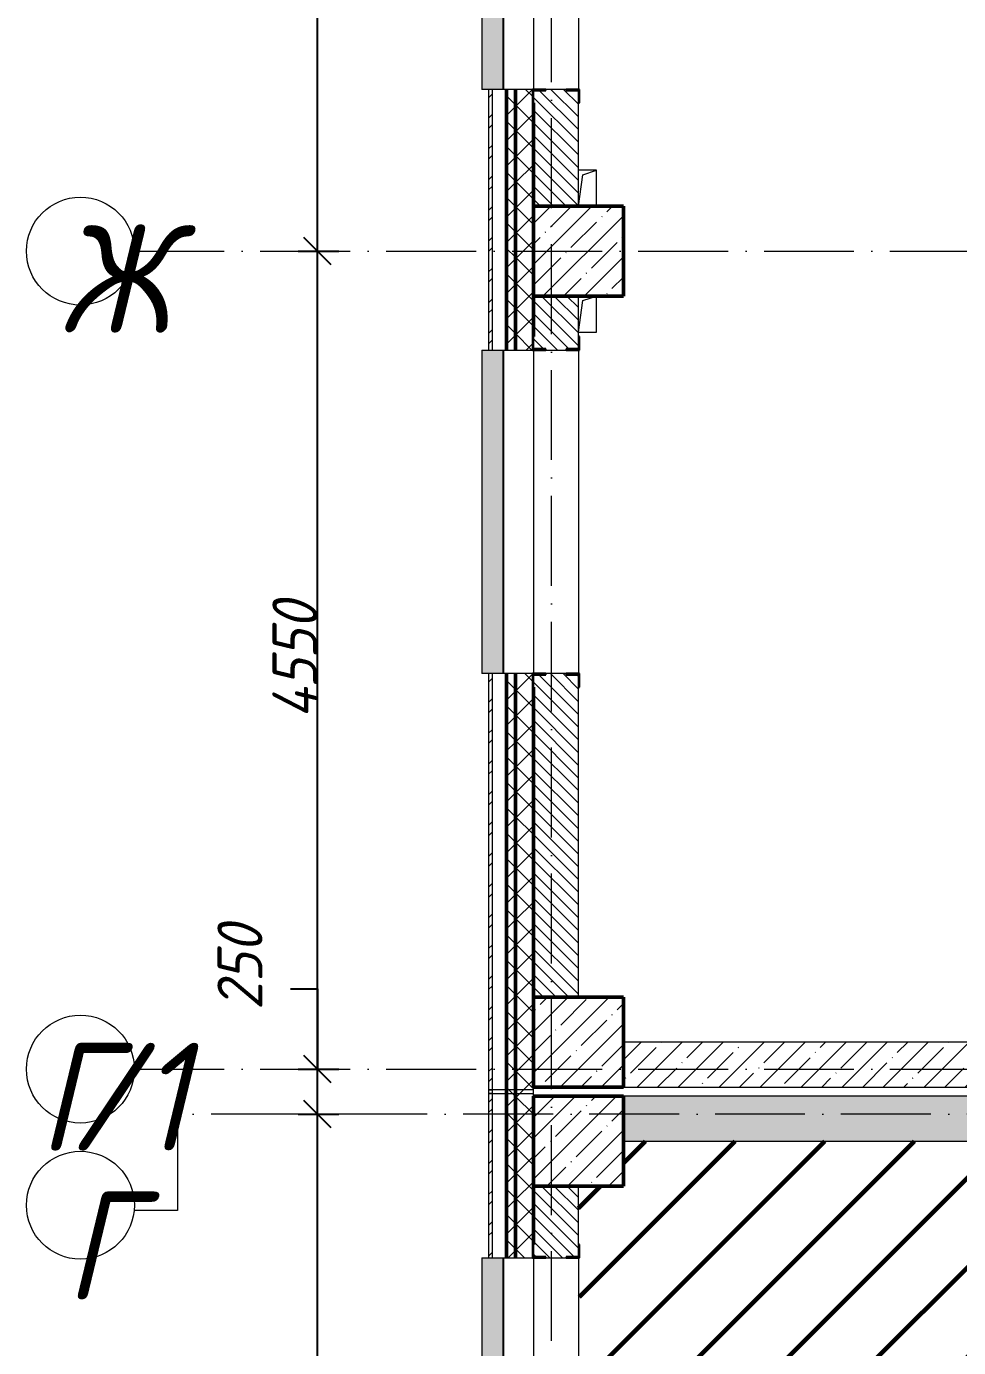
# Model space of a CAD drawing. Header units: millimetres. Extents: x -606178 to 312196, y -19338 to 632709.
# Drawn here: x -145984 to -140802, y 459877 to 467225 of the extents above; entities that cross this region are included whole.
import ezdxf

# ---------------------------------------------------------------- set-up
doc = ezdxf.new("R2010")
doc.units = ezdxf.units.MM
doc.linetypes.add('50_200_ШТРИХ_1Т_ш5_п1_п1_', pattern=[700, 500, -100, 0, -100])
for name, color, linetype, lineweight in [('6.4.1) Окр пт с инж. ПТ2.16', 3, 'Continuous', 60), ('A-____-____-DIMS', 7, 'Continuous', 9), ('A-GENM-____-MCUT', 7, 'Continuous', 25), ('A-GENM-____-OTLN', 7, 'Continuous', 9), ('A-GENM-____-OTLN-1', 7, 'Continuous', 25), ('A-GLAZ-____-OTLN', 7, 'Continuous', 9), ('A-WALL-____-MCUT-1', 7, 'Continuous', 9), ('A-WALL-____-MCUT-2', 7, 'Continuous', 50), ('A-WALL-____-MCUT-3', 7, 'Continuous', 9), ('A-WALL-____-OTLN', 7, 'Continuous', 9), ('A-WALL-____-PATT-1', 7, 'Continuous', 9), ('A-WALL-FNSH-MCUT-1', 7, 'Continuous', 9), ('S-COLS-____-MCUT', 7, 'Continuous', 50), ('S-COLS-____-OTLN', 7, 'Continuous', 9), ('S-GRID-____-IDEN', 7, 'Continuous', 9), ('S-GRID-____-OTLN', 7, 'Continuous', 9), ('S-GRID-____-OTLN-1', 7, '50_200_ШТРИХ_1Т_ш5_п1_п1_', 9)]:
    doc.layers.add(name, color=color, linetype=linetype, lineweight=lineweight)
doc.layers.add('A-GLAZ-____-OTLN-1', color=7, linetype='Continuous', lineweight=9, true_color=0xc0c0c0)
doc.styles.add('ISOCPEUR_I', font='isocpeui.ttf', dxfattribs={"width": 0.9, "height": 2.5})
doc.styles.add('ISOCPEUR_I_9', font='isocpeui.ttf', dxfattribs={"width": 0.9, "height": 250})
doc.dimstyles.new('ISO-2_5_0_9К_БОЛЬШОЙ_ОСИ', dxfattribs={"dimscale": 304.8, "dimtxt": 248.995294, "dimasz": 0.492126, "dimexe": 0.393701, "dimexo": 0, "dimgap": 0, "dimtad": 1, "dimdec": 0, "dimzin": 0, "dimdsep": 46, "dimtxsty": 'ISOCPEUR_I_9', "dimblk1": 'OBLIQUE', "dimblk2": 'OBLIQUE', "dimsah": 1, "dimcen": 0.09, "dimdle": 0.393701, "dimazin": 0, "dimtfac": 1, "dimtdec": 4, "dimtix": 1, "dimtmove": 0, "dimatfit": 3, "dimfxl": 1, "dimtvp": 1, "dimtolj": 1, "dimtzin": 0, "dimarcsym": 2})
doc.dimstyles.new('ISO-2_5_0_9К_БОЛЬШОЙ_ОСИ_1', dxfattribs={"dimscale": 304.8, "dimtxt": 248.995294, "dimasz": 0.492126, "dimexe": 0.393701, "dimexo": 0, "dimgap": 0, "dimtad": 1, "dimdec": 0, "dimzin": 0, "dimdsep": 46, "dimtxsty": 'ISOCPEUR_I_9', "dimblk1": 'OBLIQUE', "dimblk2": 'OBLIQUE', "dimsah": 1, "dimcen": 0.09, "dimdle": 0.393701, "dimazin": 0, "dimtfac": 1, "dimtdec": 4, "dimtix": 1, "dimtmove": 1, "dimatfit": 3, "dimfxl": 1, "dimtvp": 1, "dimtolj": 1, "dimtzin": 0, "dimarcsym": 2})
pattern_1 = [(135, (-140714.89, 451794.26), (-35.35534, -35.35534), [])]
pattern_2 = [(45, (-140714.89, 451794.26), (-70.71068, 70.71068), []), (135, (-140714.89, 451794.26), (-70.71068, -70.71068), [])]
pattern_3 = [(45, (-140714.89, 451794.26), (-114.0493, 114.0493), []), (45, (-140600.84, 451794.26), (-114.0493, 114.0493), [201.612, -40.322, 3.353, -36.97])]
pattern_4 = [(45, (-140714.89, 451794.26), (-85.5366, 85.5366), []), (45, (-140657.87, 451794.26), (-85.5366, 85.5366), [])]

# ---------------------------------------------------------------- blocks, each defined once
blk = doc.blocks.new('BSC_Колонна _Прямоугольная - 500х500-V47-АР1_План отверстий 3 этажа в осях 1-64_А-ГГ')
at = {"layer": 'S-COLS-____-OTLN'}
h = blk.add_hatch(dxfattribs=at)
h.set_pattern_fill('FP_84', color=256, style=0, pattern_type=2)
h.set_pattern_definition([(45, (2200, -9781.04), (-114.0493, 114.0493), []), (45, (2314.05, -9781.04), (-114.0493, 114.0493), [201.612, -40.322, 3.353, -36.97])])
h.paths.add_polyline_path([(-250, -250), (250, -250), (250, 250), (-250, 250)], flags=0)
at = {"layer": 'S-COLS-____-MCUT'}
for p, q in [((250, 250), (-250, 250)), ((-250, 250), (-250, -250)), ((250, -250), (250, 250)), ((-250, -250), (250, -250))]:
    blk.add_line(p, q, dxfattribs=at)
blk = doc.blocks.new('BSC_Колонна _Прямоугольная - 500х500-V119-АР1_План отверстий 3 этажа в осях 1-64_А-ГГ')
at = {"layer": 'S-COLS-____-OTLN'}
h = blk.add_hatch(dxfattribs=at)
h.set_pattern_fill('FP_142', color=256, style=0, pattern_type=2)
h.set_pattern_definition([(45, (2200, -14181.04), (-114.0493, 114.0493), []), (45, (2314.05, -14181.04), (-114.0493, 114.0493), [201.612, -40.322, 3.353, -36.97])])
h.paths.add_polyline_path([(-250, -250), (250, -250), (250, 250), (-250, 250)], flags=0)
at = {"layer": 'S-COLS-____-MCUT'}
for p, q in [((250, 250), (-250, 250)), ((-250, 250), (-250, -250)), ((250, -250), (250, 250)), ((-250, -250), (250, -250))]:
    blk.add_line(p, q, dxfattribs=at)
blk = doc.blocks.new('BSC_Колонна _Прямоугольная - 500х500-V156-АР1_План отверстий 3 этажа в осях 1-64_А-ГГ')
at = {"layer": 'S-COLS-____-OTLN'}
h = blk.add_hatch(dxfattribs=at)
h.set_pattern_fill('FP_179', color=256, style=0, pattern_type=2)
h.set_pattern_definition([(45, (2200, -9231.04), (-114.0493, 114.0493), []), (45, (2314.05, -9231.04), (-114.0493, 114.0493), [201.612, -40.322, 3.353, -36.97])])
h.paths.add_polyline_path([(-250, -250), (250, -250), (250, 250), (-250, 250), (-250, 103.3)], flags=0)
at = {"layer": 'S-COLS-____-MCUT'}
for p, q in [((250, 250), (-250, 250)), ((-250, 250), (-250, -250)), ((250, -250), (250, 250)), ((-250, -250), (250, -250))]:
    blk.add_line(p, q, dxfattribs=at)
blk = doc.blocks.new('Фахверк_СКБ_Уголок - 250_2700-27497298-АР1_План отверстий 3 этажа в осях 1-64_А-ГГ')
at = {"layer": 'A-GENM-____-MCUT'}
for p, q in [((200, 181), (125, 181)), ((125, 181), (125, 106)), ((131, 106), (131, 175)), ((131, 175), (200, 175)), ((200, 175), (200, 181)), ((125, 106), (131, 106)), ((131, -6), (125, -6)), ((125, -6), (125, -81)), ((131, -75), (131, -6)), ((125, -81), (200, -81)), ((200, -75), (131, -75)), ((200, -81), (200, -75))]:
    blk.add_line(p, q, dxfattribs=at)
blk = doc.blocks.new('Стены 5 - Стены 4-30145060-АР1_План отверстий 3 этажа в осях 1-64_А-ГГ')
at = {"layer": 'A-WALL-____-MCUT-3'}
for p, q in [((-1843.5, 41030.2), (-1843.5, 41010.2)), ((-1593.5, 41030.2), (-1843.5, 41030.2)), ((-1843.5, 41010.2), (-1593.5, 41010.2)), ((-1593.5, 41010.2), (-1593.5, 41030.2))]:
    blk.add_line(p, q, dxfattribs=at)
blk = doc.blocks.new('AR_Отверстие прямоугольное _в плите_ - AR_Отверстие прямоугольное _в плите_-V174-АР1_План отверстий 3 этажа в осях 1-64_А-ГГ')
at = {"layer": 'A-GENM-____-OTLN'}
for p, q in [((-50, -100), (-25, 75)), ((-25, 75), (50, 100)), ((50, -100), (50, 100)), ((-50, -100), (50, -100))]:
    blk.add_line(p, q, dxfattribs=at)
blk = doc.blocks.new('AR_Отверстие прямоугольное _в плите_ - AR_Отверстие прямоугольное _в плите_-V175-АР1_План отверстий 3 этажа в осях 1-64_А-ГГ')
at = {"layer": 'A-GENM-____-OTLN'}
for p, q in [((50, 100), (-50, 100)), ((-50, -100), (-25, 75)), ((-25, 75), (50, 100)), ((50, -100), (50, 100))]:
    blk.add_line(p, q, dxfattribs=at)
blk = doc.blocks.new('Отлив_СКБ - Отлив витража_120_НВФ-V216-АР1_План отверстий 3 этажа в осях 1-64_А-ГГ')
at = {"layer": 'A-GLAZ-____-OTLN-1'}
for points in [[(0, 2), (1800, 2), (1800, 120), (0, 120), (0, 63)], [(0, 0), (1800, 0), (1800, 2), (0, 2)]]:
    blk.add_hatch(color=256, dxfattribs=at).paths.add_polyline_path(points, flags=0)
at = {"layer": 'A-GLAZ-____-OTLN'}
for p, q in [((0, 83), (0, 120)), ((1800, 120), (0, 120)), ((1800, 120), (1800, 83)), ((0, 2), (1800, 2)), ((1800, 0), (0, 0))]:
    blk.add_line(p, q, dxfattribs=at)
blk = doc.blocks.new('Ось сетки - Круг_Ø6_00__ISO-2_5_0_9K_-25732049-АР1_План отверстий 1 этажа в осях 1-64_А-ГГ')
at = {"layer": 'S-GRID-____-IDEN'}
blk.add_circle((0, 0), 3, dxfattribs=at)
blk = doc.blocks.new('_Oblique')
at = {"color": 0, "linetype": 'ByBlock', "lineweight": -2}
blk.add_line((-0.5, -0.5), (0.5, 0.5), dxfattribs=at)
blk = doc.blocks.new('*D5020')
at = {"layer": 'A-____-____-DIMS', "color": 0, "lineweight": -2, "transparency": 16777216}
for p, q in [((-144366.3, 457655.3), (-144366.3, 461295.3)), ((-144472.4, 461175.3), (-144246.3, 461175.3)), ((-144472.4, 457775.3), (-144246.3, 457775.3))]:
    blk.add_line(p, q, dxfattribs=at)
at = {"layer": 'Defpoints', "color": 0, "transparency": 16777216}
for p in [(-144472.4, 461175.3), (-144366.3, 461175.3), (-144472.4, 457775.3)]:
    blk.add_point(p, dxfattribs=at)
at = {"layer": 'A-____-____-DIMS', "color": 0, "lineweight": -2, "transparency": 16777216, "xscale": 150, "yscale": 150, "zscale": 150}
for p, rotation in [((-144366.3, 461175.3), 90), ((-144366.3, 457775.3), 270)]:
    blk.add_blockref('_Oblique', p, dxfattribs=dict(at, rotation=rotation))
at = {"layer": 'A-____-____-DIMS', "color": 0, "transparency": 16777216, "insert": (-144491.3, 459475.3), "char_height": 250, "width": 781.462, "attachment_point": 5, "rotation": 90, "style": 'ISOCPEUR_I_9'}
blk.add_mtext('\\A1;3400', dxfattribs=at)
blk = doc.blocks.new('*D5043')
at = {"layer": 'A-____-____-DIMS', "color": 0, "lineweight": -2, "transparency": 16777216}
for p, q in [((-144516.3, 461872.2), (-144366.3, 461872.2)), ((-144366.3, 461872.2), (-144366.3, 461425.3)), ((-144366.3, 461055.3), (-144366.3, 461545.3)), ((-144472.4, 461425.3), (-144246.3, 461425.3)), ((-144472.4, 461175.3), (-144246.3, 461175.3))]:
    blk.add_line(p, q, dxfattribs=at)
at = {"layer": 'Defpoints', "color": 0, "transparency": 16777216}
for p in [(-144472.4, 461425.3), (-144366.3, 461425.3), (-144472.4, 461175.3)]:
    blk.add_point(p, dxfattribs=at)
at = {"layer": 'A-____-____-DIMS', "color": 0, "lineweight": -2, "transparency": 16777216, "xscale": 150, "yscale": 150, "zscale": 150}
for p, rotation in [((-144366.3, 461425.3), 90), ((-144366.3, 461175.3), 270)]:
    blk.add_blockref('_Oblique', p, dxfattribs=dict(at, rotation=rotation))
at = {"layer": 'A-____-____-DIMS', "color": 0, "transparency": 16777216, "insert": (-144921.9, 461754.4), "char_height": 250, "width": 568.858, "attachment_point": 1, "rotation": 90, "line_spacing_factor": 1.149209, "style": 'ISOCPEUR_I_9'}
blk.add_mtext('\\A1;250', dxfattribs=at)
blk = doc.blocks.new('*D5044')
at = {"layer": 'A-____-____-DIMS', "color": 0, "lineweight": -2, "transparency": 16777216}
for p, q in [((-144366.3, 461305.3), (-144366.3, 466095.3)), ((-144472.4, 465975.3), (-144246.3, 465975.3)), ((-144472.4, 461425.3), (-144246.3, 461425.3))]:
    blk.add_line(p, q, dxfattribs=at)
at = {"layer": 'Defpoints', "color": 0, "transparency": 16777216}
for p in [(-144472.4, 465975.3), (-144366.3, 465975.3), (-144472.4, 461425.3)]:
    blk.add_point(p, dxfattribs=at)
at = {"layer": 'A-____-____-DIMS', "color": 0, "lineweight": -2, "transparency": 16777216, "xscale": 150, "yscale": 150, "zscale": 150}
for p, rotation in [((-144366.3, 465975.3), 90), ((-144366.3, 461425.3), 270)]:
    blk.add_blockref('_Oblique', p, dxfattribs=dict(at, rotation=rotation))
at = {"layer": 'A-____-____-DIMS', "color": 0, "transparency": 16777216, "insert": (-144491.3, 463700.3), "char_height": 250, "width": 781.462, "attachment_point": 5, "rotation": 90, "style": 'ISOCPEUR_I_9'}
blk.add_mtext('\\A1;4550', dxfattribs=at)
blk = doc.blocks.new('*D5045')
at = {"layer": 'A-____-____-DIMS', "color": 0, "lineweight": -2, "transparency": 16777216}
for p, q in [((-144366.3, 465855.3), (-144366.3, 469395.3)), ((-144472.4, 469275.3), (-144246.3, 469275.3)), ((-144472.4, 465975.3), (-144246.3, 465975.3))]:
    blk.add_line(p, q, dxfattribs=at)
at = {"layer": 'Defpoints', "color": 0, "transparency": 16777216}
for p in [(-144472.4, 469275.3), (-144366.3, 469275.3), (-144472.4, 465975.3)]:
    blk.add_point(p, dxfattribs=at)
at = {"layer": 'A-____-____-DIMS', "color": 0, "lineweight": -2, "transparency": 16777216, "xscale": 150, "yscale": 150, "zscale": 150}
for p, rotation in [((-144366.3, 469275.3), 90), ((-144366.3, 465975.3), 270)]:
    blk.add_blockref('_Oblique', p, dxfattribs=dict(at, rotation=rotation))
at = {"layer": 'A-____-____-DIMS', "color": 0, "transparency": 16777216, "insert": (-144491.3, 467625.3), "char_height": 250, "width": 758.478, "attachment_point": 5, "rotation": 90, "style": 'ISOCPEUR_I_9'}
blk.add_mtext('\\A1;3300', dxfattribs=at)

msp = doc.modelspace()

# ---------------------------------------------------------------- hatches: boundary and pattern name
at = {"layer": '6.4.1) Окр пт с инж. ПТ2.16'}
h = msp.add_hatch(dxfattribs=at)
h.set_pattern_fill('ANSI31', color=256, scale=111)
h.paths.add_polyline_path([(-102414.891, 460775.3011), (-102914.891, 460775.3011), (-102914.891, 461025.3011), (-104714.891, 461025.3011), (-104714.891, 461019.3011), (-104789.891, 461019.3011), (-105214.891, 461023.3811), (-105214.891, 460925.3011), (-105414.891, 460925.3011), (-105414.891, 460775.3011), (-105914.891, 460775.3011), (-105914.891, 461025.3011), (-107714.891, 461025.3011), (-107714.891, 461019.3011), (-107789.891, 461019.3011), (-108839.891, 461025.3011), (-108839.891, 461019.3011), (-108914.891, 461019.3011), (-110714.891, 461025.3011), (-110714.891, 461019.3011), (-110789.891, 461019.3011), (-111414.891, 461025.3011), (-111414.891, 460775.3011), (-111914.891, 460775.3011), (-111914.891, 461025.3011), (-113714.891, 461025.3011), (-113714.891, 461019.3011), (-113789.891, 461019.3011), (-114214.891, 461023.3811), (-114214.891, 460925.3011), (-114414.891, 460925.3011), (-114414.891, 460775.3011), (-114914.891, 460775.3011), (-114914.891, 461025.3011), (-121964.891, 461025.3011), (-123114.891, 461025.3011), (-123114.891, 461275.3011), (-125679.3407, 461275.3011, -0.683488624), (-125772.5126, 461275.3011), (-131114.891, 461275.3011), (-131114.891, 461025.3011), (-135114.891, 461025.3011), (-142664.891, 461025.3011), (-142664.891, 460775.3011), (-142914.891, 460775.3011), (-142914.891, 460450.3011), (-142908.891, 460450.3011), (-142908.891, 460375.3011), (-142914.891, 458575.3011), (-142908.891, 458575.3011), (-142908.891, 458500.3011), (-142911.691, 458325.3011), (-142814.891, 458325.3011), (-142814.891, 458125.3011), (-142664.891, 458125.3011), (-142664.891, 457875.3011), (-134889.891, 457875.3011), (-134889.891, 457881.3011), (-134814.891, 457881.3011), (-133664.891, 457881.2181), (-133664.891, 457881.3011), (-133589.891, 457881.3011), (-132139.891, 457881.1949), (-132139.891, 457881.3011), (-132064.891, 457881.3011), (-130914.891, 457881.2153), (-130914.891, 457881.3011), (-130839.891, 457881.3011), (-129789.891, 457881.2215), (-129789.891, 457881.3011), (-129714.891, 457881.3011), (-128714.891, 457881.2242), (-128714.891, 457881.3011), (-128639.891, 457881.3011), (-128039.891, 457881.2543), (-128039.891, 457881.3011), (-127964.891, 457881.3011), (-126814.891, 457881.2106), (-126814.891, 457881.3011), (-126739.891, 457881.3011), (-121714.891, 457880.8993), (-121714.891, 457881.3011), (-121639.891, 457881.3011), (-117089.891, 457880.9107), (-117089.891, 457881.3011), (-117014.891, 457881.3011), (-115314.891, 457881.1449), (-115314.891, 457881.3011), (-115239.891, 457881.3011), (-111389.891, 457880.9375), (-111389.891, 457881.3011), (-111236.891, 457881.3011), (-111224.891, 457875.3011), (-110824.891, 457875.3011), (-110614.891, 457875.3011), (-110614.891, 457881.3011), (-110539.891, 457881.3011), (-110389.891, 457881.2858), (-110389.891, 457881.3011), (-110314.891, 457881.3011), (-109614.891, 457881.2295), (-109614.891, 457881.3011), (-109539.891, 457881.3011), (-107739.891, 457881.1144), (-107739.891, 457881.3011), (-107664.891, 457881.3011), (-106514.891, 457881.1778), (-106514.891, 457881.3011), (-106439.891, 457881.3011), (-102414.891, 457880.8598)])
h.paths.add_polyline_path([(-68864.891, 460775.3011), (-69364.891, 460775.3011), (-69364.891, 461025.3011), (-71864.891, 461025.3011), (-71864.891, 460775.3011), (-72364.891, 460775.3011), (-72364.891, 460925.3011), (-72564.891, 460925.3011), (-72539.891, 461000.3011), (-72364.891, 461025.3011), (-72364.891, 461275.3011), (-72708.891, 461275.3011), (-72708.891, 461206.3011), (-72714.891, 461094.3011), (-72714.891, 461275.3011), (-77864.891, 461275.3011), (-77864.891, 460996.7297), (-77664.891, 461025.3011), (-77664.891, 460925.3011), (-77864.891, 460925.3011), (-77864.891, 460775.3011), (-78364.891, 460775.3011), (-78364.891, 460925.3011), (-78564.891, 460925.3011), (-78564.891, 461025.3011), (-80514.891, 461025.3011), (-80514.891, 461019.3011), (-80589.891, 461019.3011), (-80864.891, 461025.3011), (-80864.891, 460775.3011), (-81364.891, 460775.3011), (-81364.891, 461025.3011), (-81639.891, 461025.3011), (-81639.891, 461019.3011), (-81714.891, 461019.3011), (-81714.891, 461025.3011), (-83514.891, 461025.3011), (-83514.891, 461019.3011), (-83589.891, 461019.3011), (-84639.891, 461025.3011), (-84639.891, 461019.3011), (-84714.891, 461019.3011), (-86514.891, 461025.3011), (-86514.891, 461019.3011), (-86664.891, 461019.3011), (-86664.891, 460925.3011), (-86864.891, 460925.3011), (-86864.891, 460775.3011), (-87364.891, 460775.3011), (-87364.891, 460925.3011), (-87564.891, 460925.3011), (-87539.891, 461000.3011), (-87364.891, 461025.3011), (-87364.891, 461275.3011), (-87708.891, 461275.3011), (-87708.891, 461206.3011), (-87714.891, 461094.3011), (-87714.891, 461275.3011), (-89514.891, 461275.3011), (-89514.891, 461206.3011), (-89514.891, 461094.3011), (-89514.891, 461019.3011), (-89589.891, 461019.3011), (-89864.891, 461025.3011), (-89864.891, 460775.3011), (-90364.891, 460775.3011), (-90364.891, 460925.3011), (-90564.891, 460925.3011), (-90539.891, 461000.3011), (-90364.891, 461025.3011), (-90364.891, 461275.3011), (-90708.891, 461275.3011), (-90708.891, 461206.3011), (-90714.891, 461094.3011), (-90714.891, 461275.3011), (-92514.891, 461275.3011), (-92514.891, 461206.3011), (-92514.891, 461094.3011), (-92514.891, 461019.3011), (-92589.891, 461019.3011), (-93639.891, 461025.3011), (-93639.891, 461019.3011), (-93714.891, 461019.3011), (-93714.891, 461025.3011), (-95514.891, 461025.3011), (-95514.891, 461019.3011), (-95664.891, 461019.3011), (-95664.891, 460925.3011), (-95864.891, 460925.3011), (-95864.891, 460775.3011), (-96364.891, 460775.3011), (-96364.891, 460925.3011), (-96564.891, 460925.3011), (-96539.891, 461000.3011), (-96364.891, 461025.3011), (-96364.891, 461275.3011), (-96708.891, 461275.3011), (-96708.891, 461206.3011), (-96714.891, 461094.3011), (-96714.891, 461275.3011), (-98514.891, 461275.3011), (-98514.891, 461206.3011), (-98514.891, 461094.3011), (-98514.891, 461019.3011), (-98589.891, 461019.3011), (-98864.891, 461025.3011), (-98864.891, 460775.3011), (-99364.891, 460775.3011), (-99364.891, 460925.3011), (-99564.891, 460925.3011), (-99539.891, 461000.3011), (-99364.891, 461025.3011), (-99364.891, 461275.3011), (-99708.891, 461275.3011), (-99708.891, 461206.3011), (-99714.891, 461094.3011), (-99714.891, 461275.3011), (-101514.891, 461275.3011), (-101514.891, 461206.3011), (-101514.891, 461094.3011), (-101514.891, 461019.3011), (-101589.891, 461019.3011), (-101864.891, 461025.3011), (-101864.891, 460775.3011), (-102364.891, 460775.3011), (-102364.891, 457875.3011), (-98339.891, 457875.3011), (-98339.891, 457881.3011), (-98264.891, 457881.3011), (-96564.891, 457881.082), (-96564.891, 457881.3011), (-96489.891, 457881.3011), (-95164.891, 457881.1236), (-95164.891, 457881.3011), (-95089.891, 457881.3011), (-94989.891, 457881.2873), (-94989.891, 457881.3011), (-94914.891, 457881.3011), (-93114.891, 457881.0511), (-93114.891, 457881.3011), (-93039.891, 457881.3011), (-86539.891, 457880.3574), (-86539.891, 457881.3011), (-86464.891, 457881.3011), (-84764.891, 457881.0076), (-84764.891, 457881.3011), (-84689.891, 457881.3011), (-84039.891, 457881.1829), (-84039.891, 457881.3011), (-83964.891, 457881.3011), (-83064.891, 457881.1337), (-83064.891, 457881.3011), (-82989.891, 457881.3011), (-77539.891, 457880.2556), (-77539.891, 457881.3011), (-77464.891, 457881.3011), (-75764.891, 457880.905), (-75764.891, 457881.3011), (-75689.891, 457881.3011), (-71739.891, 457880.3126), (-71739.891, 457881.3011), (-71664.891, 457881.3011), (-70764.891, 457881.0305), (-70764.891, 457881.3011), (-70689.891, 457881.3011), (-68864.891, 457880.7241)])
h.paths.add_polyline_path([(-99708.891, 461025.3011), (-99639.891, 461025.3011), (-99639.891, 461019.3011), (-99708.891, 461019.3011)], flags=16)
h.paths.add_polyline_path([(-96708.891, 461025.3011), (-96639.891, 461025.3011), (-96639.891, 461019.3011), (-96708.891, 461019.3011)], flags=16)
h.paths.add_polyline_path([(-90708.891, 461025.3011), (-90639.891, 461025.3011), (-90639.891, 461019.3011), (-90708.891, 461019.3011)], flags=16)
h.paths.add_polyline_path([(-87708.891, 461025.3011), (-87639.891, 461025.3011), (-87639.891, 461019.3011), (-87708.891, 461019.3011)], flags=16)
h.paths.add_polyline_path([(-72708.891, 461025.3011), (-72639.891, 461025.3011), (-72639.891, 461019.3011), (-72708.891, 461019.3011)], flags=16)
h.paths.add_polyline_path([(-51664.891, 460775.3011), (-53919.891, 460775.3011), (-53919.891, 460769.3011), (-53994.891, 460769.3011), (-53994.891, 460775.3011), (-55144.891, 460775.3011), (-55144.891, 460769.3011), (-55219.891, 460769.3011), (-60489.891, 460775.3011), (-60489.891, 460769.3011), (-60564.891, 460769.3011), (-61714.891, 460775.3011), (-61714.891, 460769.3011), (-61789.891, 460769.3011), (-62714.891, 460775.3011), (-63214.891, 460775.3011), (-64289.891, 460775.3011), (-64289.891, 460769.3011), (-64364.891, 460769.3011), (-64364.891, 460775.3011), (-65514.891, 460775.3011), (-65514.891, 460769.3011), (-65589.891, 460769.3011), (-65714.891, 460775.3011), (-66214.891, 460775.3011), (-66214.891, 461025.3011), (-68314.891, 461025.3011), (-68314.891, 460775.3011), (-68814.891, 460775.3011), (-68814.891, 457875.3011), (-68314.891, 457875.3011), (-67989.891, 457875.3011), (-67989.891, 457881.3011), (-67914.891, 457881.3011), (-66214.891, 457880.6715), (-66214.891, 457881.3011), (-66139.891, 457881.3011), (-62489.891, 457879.7829), (-62489.891, 457881.3011), (-62414.891, 457881.3011), (-61714.891, 457880.9086), (-61714.891, 457881.3011), (-61639.891, 457881.3011), (-61489.891, 457881.2104), (-61489.891, 457881.3011), (-61414.891, 457881.3011), (-60714.891, 457880.8681), (-60714.891, 457881.3011), (-60639.891, 457881.3011), (-60489.891, 457881.2003), (-60489.891, 457881.3011), (-60414.891, 457881.3011), (-51714.891, 457875.3011), (-51664.891, 457875.3011), (-51664.891, 458575.3011)])
at = {"layer": 'A-WALL-____-PATT-1'}
h = msp.add_hatch(dxfattribs=at)
h.set_pattern_fill('FP_3', color=256, style=0, pattern_type=2)
h.set_pattern_definition(pattern_4)
h.paths.add_polyline_path([(-143394.891, 461310.3011), (-143394.891, 463625.3011), (-143414.891, 463625.3011), (-143414.891, 461310.3011)], flags=0)
h.paths.add_polyline_path([(-143414.891, 465425.3011), (-143394.891, 465425.3011), (-143394.891, 466875.3011), (-143414.891, 466875.3011), (-143414.891, 466288.7985)], flags=0)
h.paths.add_polyline_path([(-143414.891, 468675.3011), (-143394.891, 468675.3011), (-143394.891, 469875.3011), (-143414.891, 469875.3011), (-143414.891, 469728.92)], flags=0)
h.paths.add_polyline_path([(-143394.891, 471675.3011), (-143394.891, 472875.3011), (-143414.891, 472875.3011), (-143414.891, 471675.3011)], flags=0)
h.paths.add_polyline_path([(-143394.891, 474675.3011), (-143394.891, 475875.3116), (-143414.891, 475875.3116), (-143414.891, 474675.3011)], flags=0)
h = msp.add_hatch(dxfattribs=at)
h.set_pattern_fill('FP_1', color=256, style=0, pattern_type=2)
h.set_pattern_definition(pattern_2)
h.paths.add_polyline_path([(-143264.891, 461310.3011), (-143264.891, 463625.3011), (-143314.891, 463625.3011), (-143314.891, 461310.3011)], flags=0)
h.paths.add_polyline_path([(-143314.891, 465425.3011), (-143264.891, 465425.3011), (-143264.891, 466875.3011), (-143314.891, 466875.3011), (-143314.891, 466288.7985)], flags=0)
h.paths.add_polyline_path([(-143264.891, 468675.3011), (-143264.891, 469875.3011), (-143314.891, 469875.3011), (-143314.891, 468675.3011)], flags=0)
h.paths.add_polyline_path([(-143264.891, 471675.3011), (-143264.891, 472875.3011), (-143314.891, 472875.3011), (-143314.891, 471675.3011)], flags=0)
h.paths.add_polyline_path([(-143264.891, 474675.3011), (-143264.891, 475875.3116), (-143314.891, 475875.3116), (-143314.891, 474675.3011)], flags=0)
h = msp.add_hatch(dxfattribs=at)
h.set_pattern_fill('FP_1', color=256, style=0, pattern_type=2)
h.set_pattern_definition(pattern_2)
h.paths.add_polyline_path([(-143264.891, 461310.3011), (-143164.891, 461310.3011), (-143164.891, 463550.3011), (-143170.891, 463550.3011), (-143170.891, 463625.3011), (-143264.891, 463625.3011), (-143264.891, 461325.3011)], flags=0)
h.paths.add_polyline_path([(-143170.891, 465425.3011), (-143170.891, 465500.3011), (-143164.891, 465500.3011), (-143164.891, 466800.3011), (-143170.891, 466800.3011), (-143170.891, 466875.3011), (-143264.891, 466875.3011), (-143264.891, 465425.3011)], flags=0)
h.paths.add_polyline_path([(-143170.891, 468675.3011), (-143170.891, 468750.3011), (-143164.891, 468750.3011), (-143164.891, 469800.3011), (-143170.891, 469800.3011), (-143170.891, 469875.3011), (-143264.891, 469875.3011), (-143264.891, 468675.3011)], flags=0)
h.paths.add_polyline_path([(-143170.891, 471675.3011), (-143170.891, 471750.3011), (-143164.891, 471750.3011), (-143164.891, 472800.3011), (-143170.891, 472800.3011), (-143170.891, 472875.3011), (-143264.891, 472875.3011), (-143264.891, 471675.3011)], flags=0)
h.paths.add_polyline_path([(-143170.891, 474675.3011), (-143170.891, 474750.3011), (-143164.891, 474750.3011), (-143164.891, 475800.3011), (-143170.891, 475800.3011), (-143170.891, 475875.3011), (-143264.891, 475875.3011), (-143264.891, 474675.3011)], flags=0)
h = msp.add_hatch(dxfattribs=at)
h.set_pattern_fill('FP_6', color=256, style=0, pattern_type=2)
h.set_pattern_definition(pattern_1)
h.paths.add_polyline_path([(-143164.891, 466225.3011), (-142914.891, 466225.3011), (-142914.891, 466869.3011), (-142983.891, 466869.3011), (-142983.891, 466875.3011), (-143095.891, 466875.3011), (-143095.891, 466869.3011), (-143164.891, 466869.3011), (-143164.891, 466288.7985)], flags=0)
h.paths.add_polyline_path([(-142983.891, 468675.3011), (-142983.891, 468681.3011), (-142914.891, 468681.3011), (-142914.891, 469025.3011), (-143164.891, 469025.3011), (-143164.891, 468681.3011), (-143095.891, 468681.3011), (-143095.891, 468675.3011)], flags=0)
h = msp.add_hatch(dxfattribs=at)
h.set_pattern_fill('FP_6', color=256, style=0, pattern_type=2)
h.set_pattern_definition(pattern_1)
h.paths.add_polyline_path([(-143164.891, 461825.3011), (-142914.891, 461825.3011), (-142915.7243, 463619.3011), (-142983.891, 463619.3011), (-142983.891, 463625.3011), (-143095.891, 463625.3011), (-143095.891, 463619.3011), (-143164.891, 463619.3011), (-143164.891, 462848.677)], flags=0)
h.paths.add_polyline_path([(-142983.891, 465425.3011), (-142983.891, 465431.3011), (-142914.891, 465431.3011), (-142914.891, 465725.3011), (-143164.891, 465725.3011), (-143164.891, 465431.3011), (-143095.891, 465431.3011), (-143095.891, 465425.3011)], flags=0)
h = msp.add_hatch(dxfattribs=at)
h.set_pattern_fill('FP_38', color=256, style=0, pattern_type=2)
h.set_pattern_definition(pattern_3)
h.paths.add_polyline_path([(-135614.891, 461325.3011), (-135614.891, 461575.3011), (-142664.891, 461575.3011), (-142664.891, 461325.3011), (-137193.6393, 461325.3011)], flags=0)
h = msp.add_hatch(dxfattribs=at)
h.set_pattern_fill('FP_3', color=256, style=0, pattern_type=2)
h.set_pattern_definition(pattern_4)
h.paths.add_polyline_path([(-143414.891, 449625.3011), (-143394.891, 449625.3011), (-143394.891, 454025.3011), (-143414.891, 454025.3011), (-143414.891, 452528.3124)], flags=0)
h.paths.add_polyline_path([(-143414.891, 455825.3011), (-143394.891, 455825.3011), (-143394.891, 458575.3011), (-143414.891, 458575.3011), (-143414.891, 455968.434)], flags=0)
h.paths.add_polyline_path([(-143394.891, 460375.3011), (-143394.891, 461290.3011), (-143414.891, 461290.3011), (-143414.891, 460375.3011)], flags=0)
h = msp.add_hatch(dxfattribs=at)
h.set_pattern_fill('FP_1', color=256, style=0, pattern_type=2)
h.set_pattern_definition(pattern_2)
h.paths.add_polyline_path([(-143314.891, 449725.3011), (-143264.891, 449725.3011), (-143264.891, 454025.3011), (-143314.891, 454025.3011), (-143314.891, 452528.3124)], flags=0)
h.paths.add_polyline_path([(-143264.891, 455825.3011), (-143264.891, 458575.3011), (-143314.891, 458575.3011), (-143314.891, 455825.3011)], flags=0)
h.paths.add_polyline_path([(-143314.891, 460375.3011), (-143264.891, 460375.3011), (-143264.891, 461310.3011), (-143314.891, 461310.3011), (-143314.891, 461128.6162)], flags=0)
h = msp.add_hatch(dxfattribs=at)
h.set_pattern_fill('FP_1', color=256, style=0, pattern_type=2)
h.set_pattern_definition(pattern_2)
h.paths.add_polyline_path([(-143264.891, 449775.3011), (-143164.891, 449775.3011), (-143164.891, 454025.3011), (-143264.891, 454025.3011), (-143264.891, 452528.3124)], flags=0)
h.paths.add_polyline_path([(-143164.891, 455825.3011), (-143164.891, 458500.3011), (-143170.891, 458500.3011), (-143170.891, 458575.3011), (-143264.891, 458575.3011), (-143264.891, 455825.3011)], flags=0)
h.paths.add_polyline_path([(-143170.891, 460375.3011), (-143170.891, 460450.3011), (-143164.891, 460450.3011), (-143164.891, 461310.3011), (-143264.891, 461310.3011), (-143264.891, 460375.3011)], flags=0)
h = msp.add_hatch(dxfattribs=at)
h.set_pattern_fill('FP_38', color=256, style=0, pattern_type=2)
h.set_pattern_definition(pattern_3)
h.paths.add_polyline_path([(-117751.5321, 461025.3011), (-117164.891, 461025.3011), (-117164.891, 461275.3011), (-121964.891, 461275.3011), (-121964.891, 461025.3011), (-119518.9964, 461025.3011)], flags=0)
h.paths.add_polyline_path([(-123114.891, 461025.3011), (-123114.891, 461275.3011), (-131114.891, 461275.3011), (-131114.891, 461025.3011), (-127509.5626, 461025.3011), (-127509.5626, 461071.0505), (-127422.826, 461071.0505), (-127422.826, 461025.3011), (-124821.3893, 461025.3011)], flags=0)
h.paths.add_polyline_path([(-135114.891, 461025.3011), (-135114.891, 461275.3011), (-142664.891, 461275.3011), (-142664.891, 461025.3011), (-135426.175, 461025.3011)], flags=0)
h = msp.add_hatch(dxfattribs=at)
h.set_pattern_fill('FP_6', color=256, style=0, pattern_type=2)
h.set_pattern_definition(pattern_1)
h.paths.add_polyline_path([(-143095.891, 458125.3011), (-142914.891, 458125.3011), (-142914.891, 458569.3011), (-142983.891, 458569.3011), (-142983.891, 458575.3011), (-143095.891, 458575.3011), (-143095.891, 458569.3011), (-143164.891, 458569.3011), (-143164.891, 458125.3011)], flags=0)
h.paths.add_polyline_path([(-142983.891, 460375.3011), (-142983.891, 460381.3011), (-142914.891, 460381.3011), (-142914.891, 460775.3011), (-143164.891, 460775.3011), (-143164.891, 460381.3011), (-143095.891, 460381.3011), (-143095.891, 460375.3011)], flags=0)

# ---------------------------------------------------------------- linework, layer by layer
at = {"layer": 'A-WALL-____-MCUT-1'}
for p, q in [((-135614.891, 461575.3011), (-142664.891, 461575.3011)), ((-142664.891, 461325.3011), (-135614.891, 461325.3011)), ((-135114.891, 461275.3011), (-142664.891, 461275.3011)), ((-142664.891, 461025.3011), (-135114.891, 461025.3011))]:
    msp.add_line(p, q, dxfattribs=at)
at = {"layer": 'A-WALL-____-MCUT-2'}
for p, q in [((-143314.891, 465425.3011), (-143314.891, 466875.3011)), ((-143264.891, 465425.3011), (-143264.891, 466875.3011)), ((-143164.891, 466225.3011), (-143164.891, 466800.3011)), ((-143164.891, 465500.3011), (-143164.891, 465725.3011)), ((-143314.891, 460375.3011), (-143314.891, 463625.3011)), ((-143264.891, 460375.3011), (-143264.891, 463625.3011)), ((-143164.891, 461825.3011), (-143164.891, 463550.3011)), ((-143164.891, 460775.3011), (-143164.891, 460450.3011))]:
    msp.add_line(p, q, dxfattribs=at)
at = {"layer": 'A-WALL-____-MCUT-3'}
for p, q in [((-143170.891, 466875.3011), (-143394.891, 466875.3011)), ((-143394.891, 466875.3011), (-143394.891, 465425.3011)), ((-142983.891, 466875.3011), (-143095.891, 466875.3011)), ((-142914.891, 466225.3011), (-142914.891, 466800.3011)), ((-142914.891, 465500.3011), (-142914.891, 465725.3011)), ((-143394.891, 465425.3011), (-143170.891, 465425.3011)), ((-143095.891, 465425.3011), (-142983.891, 465425.3011)), ((-143170.891, 463625.3011), (-143394.891, 463625.3011)), ((-143394.891, 463625.3011), (-143394.891, 460375.3011)), ((-142983.891, 463625.3011), (-143095.891, 463625.3011)), ((-142914.891, 461825.3011), (-142914.891, 463550.3011)), ((-143164.891, 461275.3011), (-143164.891, 461325.3011)), ((-142914.891, 460450.3011), (-142914.891, 460775.3011)), ((-143394.891, 460375.3011), (-143170.891, 460375.3011)), ((-143095.891, 460375.3011), (-142983.891, 460375.3011))]:
    msp.add_line(p, q, dxfattribs=at)
at = {"layer": 'A-WALL-____-OTLN'}
for p, q in [((-143164.891, 468675.3011), (-143164.891, 466875.3011)), ((-142914.891, 468675.3011), (-142914.891, 466875.3011)), ((-143164.891, 465425.3011), (-143164.891, 463625.3011)), ((-142914.891, 465425.3011), (-142914.891, 463625.3011)), ((-143164.891, 460375.3011), (-143164.891, 458575.3011)), ((-142914.891, 460375.3011), (-142914.891, 458575.3011))]:
    msp.add_line(p, q, dxfattribs=at)
at = {"layer": 'A-WALL-FNSH-MCUT-1'}
for p, q in [((-143414.891, 466875.3011), (-143414.891, 465425.3011)), ((-143394.891, 466875.3011), (-143414.891, 466875.3011)), ((-143414.891, 465425.3011), (-143394.891, 465425.3011)), ((-143414.891, 463625.3011), (-143414.891, 461310.3011)), ((-143394.891, 463625.3011), (-143414.891, 463625.3011)), ((-143414.891, 461310.3011), (-143394.891, 461310.3011)), ((-143414.891, 461290.3011), (-143414.891, 460375.3011)), ((-143394.891, 461290.3011), (-143414.891, 461290.3011)), ((-143414.891, 460375.3011), (-143394.891, 460375.3011))]:
    msp.add_line(p, q, dxfattribs=at)
at = {"layer": 'S-GRID-____-OTLN'}
for p, q in [((-145144.7467, 461175.3011), (-145144.7467, 460639.717)), ((-145144.7467, 460639.717), (-145383.6612, 460639.717))]:
    msp.add_line(p, q, dxfattribs=at)
at = {"layer": 'S-GRID-____-OTLN-1'}
for p, q in [((-143064.891, 447311.6528), (-143064.891, 501675.2188)), ((-145383.6612, 465975.3011), (-114007.1518, 465975.3011)), ((-145383.6612, 461425.3011), (-116844.2903, 461425.3011)), ((-36640.4843, 461175.3011), (-145171.2534, 461175.3011))]:
    msp.add_line(p, q, dxfattribs=at)

# ---------------------------------------------------------------- block references
at = {"layer": 'A-GENM-____-OTLN'}
for name, p in [('AR_Отверстие прямоугольное _в плите_ - AR_Отверстие прямоугольное _в плите_-V175-АР1_План отверстий 3 этажа в осях 1-64_А-ГГ', (-142864.891, 466325.3011)), ('AR_Отверстие прямоугольное _в плите_ - AR_Отверстие прямоугольное _в плите_-V174-АР1_План отверстий 3 этажа в осях 1-64_А-ГГ', (-142864.891, 465625.3011))]:
    msp.add_blockref(name, p, dxfattribs=at)
at = {"layer": 'A-GENM-____-OTLN-1'}
for p, rotation in [((-143089.891, 467000.3011), 269.9999999999999), ((-142989.891, 465300.3011), 89.99999999999991), ((-143089.891, 463750.3011), 269.9999999999999), ((-142989.891, 460250.3011), 89.99999999999991)]:
    msp.add_blockref('Фахверк_СКБ_Уголок - 250_2700-27497298-АР1_План отверстий 3 этажа в осях 1-64_А-ГГ', p, dxfattribs=dict(at, rotation=rotation))
at = {"layer": 'A-GLAZ-____-OTLN', "rotation": 90}
for p in [(-143331.891, 466875.3011), (-143331.891, 463625.3011), (-143331.891, 458575.3011)]:
    msp.add_blockref('Отлив_СКБ - Отлив витража_120_НВФ-V216-АР1_План отверстий 3 этажа в осях 1-64_А-ГГ', p, dxfattribs=at)
at = {"layer": 'A-WALL-____-OTLN'}
msp.add_blockref('Стены 5 - Стены 4-30145060-АР1_План отверстий 3 этажа в осях 1-64_А-ГГ', (-141571.3792, 420280.0591), dxfattribs=at)
at = {"layer": 'S-COLS-____-OTLN'}
for name, p in [('BSC_Колонна _Прямоугольная - 500х500-V119-АР1_План отверстий 3 этажа в осях 1-64_А-ГГ', (-142914.891, 465975.3011)), ('BSC_Колонна _Прямоугольная - 500х500-V47-АР1_План отверстий 3 этажа в осях 1-64_А-ГГ', (-142914.891, 461575.3011)), ('BSC_Колонна _Прямоугольная - 500х500-V156-АР1_План отверстий 3 этажа в осях 1-64_А-ГГ', (-142914.891, 461025.3011))]:
    msp.add_blockref(name, p, dxfattribs=at)
at = {"layer": 'S-GRID-____-IDEN', "xscale": 99.99999999999993, "yscale": 99.99999999999993, "zscale": 99.99999999999993}
for p, rotation in [((-145683.6612, 465975.3011), 269.9999999999996), ((-145683.6612, 461425.3011), 269.9999999999996), ((-145683.6612, 460668.5934), 89.99999999999982)]:
    msp.add_blockref('Ось сетки - Круг_Ø6_00__ISO-2_5_0_9K_-25732049-АР1_План отверстий 1 этажа в осях 1-64_А-ГГ', p, dxfattribs=dict(at, rotation=rotation))

# ---------------------------------------------------------------- texts
at = {"layer": 'S-GRID-____-IDEN', "char_height": 600, "attachment_point": 1, "style": 'ISOCPEUR_I'}
for s, insert, width in [('\\fISOCPEUR|b0|i1|c204|p34|;\\W.9;Ж', (-145805.4907, 466121.9336), 281.392312), ('\\fISOCPEUR|b0|i1|c204|p34|;\\W.9;Г', (-145915.2907, 461571.9336), 202.02525), ('/1', (-145748.6032, 461571.9336), 346.329), ('\\fISOCPEUR|b0|i1|c204|p34|;\\W.9;Г', (-145767.4816, 460744.6692), 202.02525)]:
    msp.add_mtext(s, dxfattribs=dict(at, insert=insert, width=width))

# ---------------------------------------------------------------- dimensions: what is measured, and where the dimension line sits
at = {"layer": 'A-____-____-DIMS'}
for base, p1, p2, override, picture, middle in [((-144366.2866, 469275.3011), (-144472.3526, 465975.3011), (-144472.3526, 469275.3011), {"dimpost": '<>', "dimfxl": 3300}, '*D5045', (-144491.2866, 467625.3011)), ((-144366.2866, 465975.3011), (-144472.3526, 461425.3011), (-144472.3526, 465975.3011), {"dimpost": '<>', "dimfxl": 4550}, '*D5044', (-144491.2866, 463700.3011)), ((-144366.2866, 461175.3011), (-144472.3526, 457775.3011), (-144472.3526, 461175.3011), {"dimpost": '<>', "dimfxl": 3400}, '*D5020', (-144491.2866, 459475.3011))]:
    dim = msp.add_linear_dim(base=base, p1=p1, p2=p2, angle=90, dimstyle='ISO-2_5_0_9К_БОЛЬШОЙ_ОСИ', override=override, dxfattribs=at)
    dim.commit()
    dim.dimension.update_dxf_attribs({"geometry": picture, "text_midpoint": middle})
dim = msp.add_linear_dim(base=(-144366.2866, 461425.3011), p1=(-144472.3526, 461175.3011), p2=(-144472.3526, 461425.3011), angle=90, dimstyle='ISO-2_5_0_9К_БОЛЬШОЙ_ОСИ_1', override={"dimpost": '<>', "dimfxl": 250}, dxfattribs=at)
dim.commit()
dim.dimension.update_dxf_attribs({"geometry": '*D5043', "text_midpoint": (-144526.2338, 461872.153), "dimtype": 160, "text_rotation": 90})

doc.saveas('drawing.dxf')
